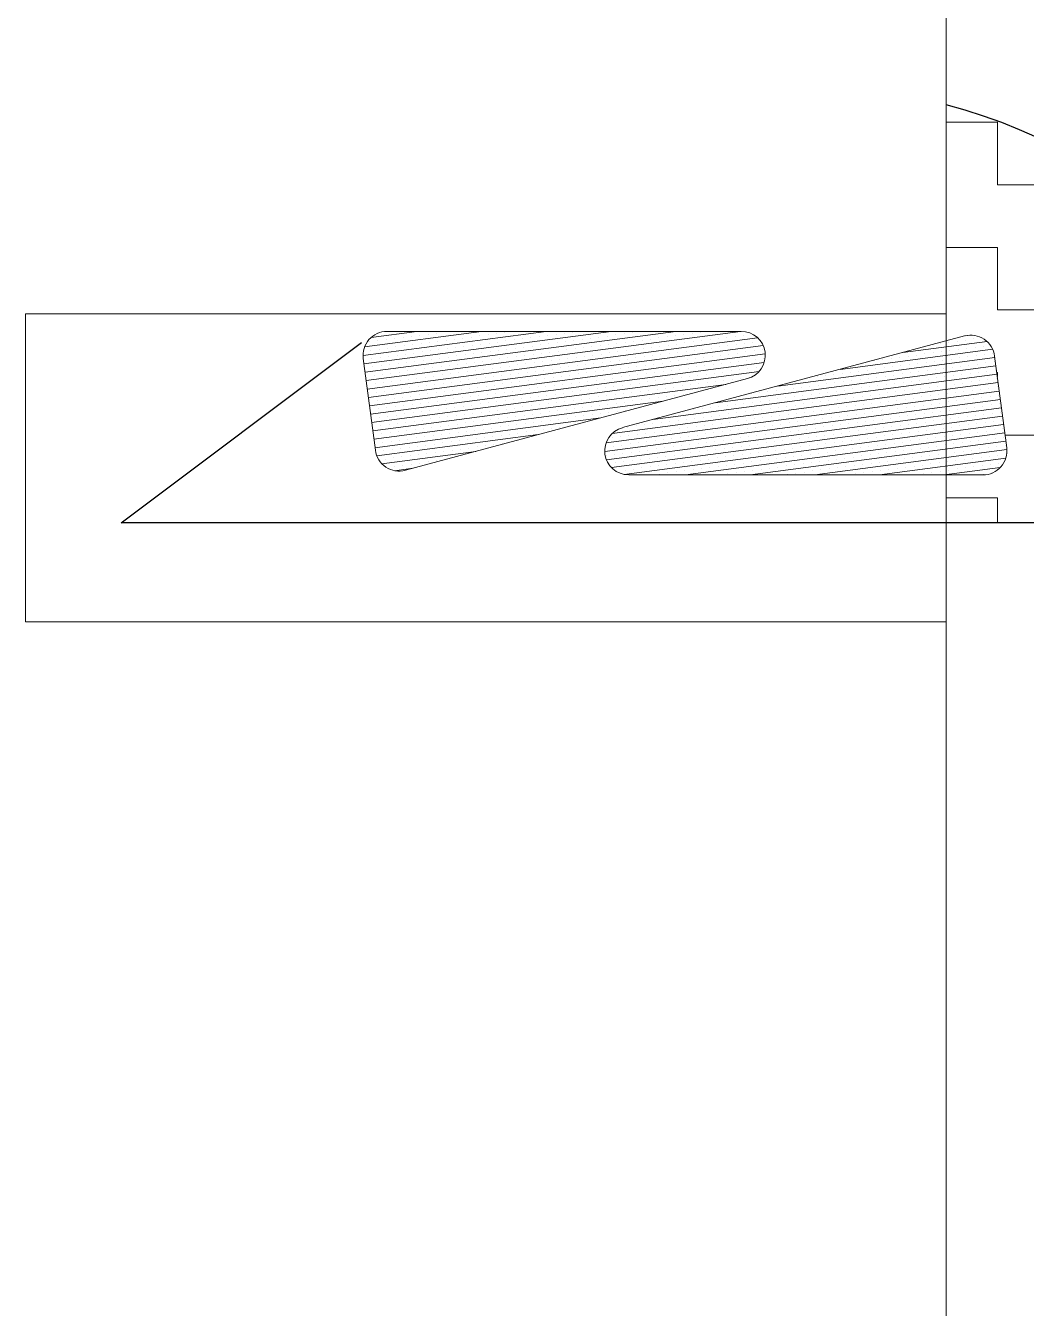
# Model space of a CAD drawing. Header units: inches. Extents: x 0 to 1042, y 0 to 126.
# Drawn here: x 685.732 to 686.732, y 95.049 to 96.33 of the extents above; entities that cross this region are included whole.
import ezdxf

# ---------------------------------------------------------------- set-up
doc = ezdxf.new("R2010")
doc.units = ezdxf.units.IN
doc.header["$MEASUREMENT"] = 0
doc.layers.get('Defpoints').update_dxf_attribs({"color": 103})
doc.layers.add('BP Mastic', color=191, linetype='Continuous', lineweight=0)
doc.layers.add('BP Others', color=190, linetype='Continuous', lineweight=0)
doc.layers.add('BP Metal', color=7, linetype='Continuous', true_color=0x803345)

# ---------------------------------------------------------------- blocks, each defined once
blk = doc.blocks.new('*X62')
at = {"color": 0}
for p, q in [((15.3031, 19.6115), (15.4939, 19.6366)), ((15.3041, 19.6028), (15.5613, 19.6366)), ((15.3048, 19.6206), (15.4266, 19.6366)), ((15.3052, 19.5941), (15.6286, 19.6366)), ((15.3064, 19.5854), (15.6959, 19.6366)), ((15.3116, 19.6304), (15.3593, 19.6366)), ((15.3797, 19.6349), (15.3797, 19.6349)), ((15.3885, 19.6361), (15.3885, 19.6361)), ((15.4419, 19.6342), (15.4419, 19.6342)), ((15.4506, 19.6354), (15.4506, 19.6354)), ((15.4593, 19.6365), (15.4593, 19.6365)), ((15.5127, 19.6347), (15.5127, 19.6347)), ((15.5215, 19.6358), (15.5215, 19.6358)), ((15.5749, 19.634), (15.5749, 19.634)), ((15.5836, 19.6352), (15.5836, 19.6352)), ((15.5923, 19.6363), (15.5923, 19.6363)), ((15.6457, 19.6345), (15.6457, 19.6345)), ((15.6545, 19.6356), (15.6545, 19.6356)), ((15.3075, 19.5766), (15.7136, 19.6301)), ((15.3087, 19.5679), (15.7195, 19.622)), ((15.31, 19.6257), (15.31, 19.6257)), ((15.3187, 19.6269), (15.3187, 19.6269)), ((15.3275, 19.628), (15.3275, 19.628)), ((15.3362, 19.6292), (15.3362, 19.6292)), ((15.3449, 19.6303), (15.3449, 19.6303)), ((15.346, 19.6216), (15.346, 19.6216)), ((15.3536, 19.6315), (15.3536, 19.6315)), ((15.3547, 19.6228), (15.3547, 19.6228)), ((15.3623, 19.6326), (15.3623, 19.6326)), ((15.3635, 19.6239), (15.3635, 19.6239)), ((15.371, 19.6338), (15.371, 19.6338)), ((15.3722, 19.625), (15.3722, 19.625)), ((15.3809, 19.6262), (15.3809, 19.6262)), ((15.3896, 19.6273), (15.3896, 19.6273)), ((15.3983, 19.6285), (15.3983, 19.6285)), ((15.407, 19.6296), (15.407, 19.6296)), ((15.4082, 19.6209), (15.4082, 19.6209)), ((15.4157, 19.6308), (15.4157, 19.6308)), ((15.4169, 19.6221), (15.4169, 19.6221)), ((15.4245, 19.6319), (15.4245, 19.6319)), ((15.4256, 19.6232), (15.4256, 19.6232)), ((15.4332, 19.6331), (15.4332, 19.6331)), ((15.4343, 19.6244), (15.4343, 19.6244)), ((15.443, 19.6255), (15.443, 19.6255)), ((15.4517, 19.6267), (15.4517, 19.6267)), ((15.4605, 19.6278), (15.4605, 19.6278)), ((15.4692, 19.629), (15.4692, 19.629)), ((15.4779, 19.6301), (15.4779, 19.6301)), ((15.479, 19.6214), (15.479, 19.6214)), ((15.4866, 19.6312), (15.4866, 19.6312)), ((15.4877, 19.6225), (15.4877, 19.6225)), ((15.4953, 19.6324), (15.4953, 19.6324)), ((15.4965, 19.6237), (15.4965, 19.6237)), ((15.504, 19.6335), (15.504, 19.6335)), ((15.5052, 19.6248), (15.5052, 19.6248)), ((15.5139, 19.626), (15.5139, 19.626)), ((15.5226, 19.6271), (15.5226, 19.6271)), ((15.5313, 19.6283), (15.5313, 19.6283)), ((15.54, 19.6294), (15.54, 19.6294)), ((15.5412, 19.6207), (15.5412, 19.6207)), ((15.5487, 19.6306), (15.5487, 19.6306)), ((15.5499, 19.6219), (15.5499, 19.6219)), ((15.5575, 19.6317), (15.5575, 19.6317)), ((15.5586, 19.623), (15.5586, 19.623)), ((15.5662, 19.6329), (15.5662, 19.6329)), ((15.5673, 19.6241), (15.5673, 19.6241)), ((15.576, 19.6253), (15.576, 19.6253)), ((15.5847, 19.6264), (15.5847, 19.6264)), ((15.5935, 19.6276), (15.5935, 19.6276)), ((15.6022, 19.6287), (15.6022, 19.6287)), ((15.6109, 19.6299), (15.6109, 19.6299)), ((15.612, 19.6212), (15.612, 19.6212)), ((15.6196, 19.631), (15.6196, 19.631)), ((15.6208, 19.6223), (15.6208, 19.6223)), ((15.6283, 19.6322), (15.6283, 19.6322)), ((15.6295, 19.6235), (15.6295, 19.6235)), ((15.637, 19.6333), (15.637, 19.6333)), ((15.6382, 19.6246), (15.6382, 19.6246)), ((15.6469, 19.6258), (15.6469, 19.6258)), ((15.6556, 19.6269), (15.6556, 19.6269)), ((15.6643, 19.6281), (15.6643, 19.6281)), ((15.673, 19.6292), (15.673, 19.6292)), ((15.6817, 19.6303), (15.6817, 19.6303)), ((15.6829, 19.6216), (15.6829, 19.6216)), ((15.6905, 19.6315), (15.6905, 19.6315)), ((15.6916, 19.6228), (15.6916, 19.6228)), ((15.6992, 19.6326), (15.6992, 19.6326)), ((15.7003, 19.6239), (15.7003, 19.6239)), ((15.7079, 19.6338), (15.7079, 19.6338)), ((15.709, 19.6251), (15.709, 19.6251)), ((15.8649, 19.6146), (15.9526, 19.6261)), ((15.9042, 19.6242), (15.9042, 19.6242)), ((15.9129, 19.6253), (15.9129, 19.6253)), ((15.9216, 19.6265), (15.9216, 19.6265)), ((15.93, 19.632), (15.935, 19.6327)), ((15.9303, 19.6276), (15.9303, 19.6276)), ((15.939, 19.6288), (15.939, 19.6288)), ((15.9489, 19.6212), (15.9489, 19.6212)), ((15.3098, 19.5592), (15.7217, 19.6134)), ((15.3112, 19.617), (15.3112, 19.617)), ((15.3123, 19.6083), (15.3123, 19.6083)), ((15.3199, 19.6182), (15.3199, 19.6182)), ((15.321, 19.6095), (15.321, 19.6095)), ((15.3286, 19.6193), (15.3286, 19.6193)), ((15.3298, 19.6106), (15.3298, 19.6106)), ((15.3373, 19.6205), (15.3373, 19.6205)), ((15.3385, 19.6117), (15.3385, 19.6117)), ((15.3472, 19.6129), (15.3472, 19.6129)), ((15.3559, 19.614), (15.3559, 19.614)), ((15.3646, 19.6152), (15.3646, 19.6152)), ((15.3733, 19.6163), (15.3733, 19.6163)), ((15.3745, 19.6076), (15.3745, 19.6076)), ((15.382, 19.6175), (15.382, 19.6175)), ((15.3832, 19.6088), (15.3832, 19.6088)), ((15.3907, 19.6186), (15.3907, 19.6186)), ((15.3919, 19.6099), (15.3919, 19.6099)), ((15.3995, 19.6198), (15.3995, 19.6198)), ((15.4006, 19.6111), (15.4006, 19.6111)), ((15.4093, 19.6122), (15.4093, 19.6122)), ((15.418, 19.6134), (15.418, 19.6134)), ((15.4268, 19.6145), (15.4268, 19.6145)), ((15.4355, 19.6157), (15.4355, 19.6157)), ((15.4442, 19.6168), (15.4442, 19.6168)), ((15.4453, 19.6081), (15.4453, 19.6081)), ((15.4529, 19.6179), (15.4529, 19.6179)), ((15.454, 19.6092), (15.454, 19.6092)), ((15.4616, 19.6191), (15.4616, 19.6191)), ((15.4628, 19.6104), (15.4628, 19.6104)), ((15.4703, 19.6202), (15.4703, 19.6202)), ((15.4715, 19.6115), (15.4715, 19.6115)), ((15.4802, 19.6127), (15.4802, 19.6127)), ((15.4889, 19.6138), (15.4889, 19.6138)), ((15.4976, 19.615), (15.4976, 19.615)), ((15.5063, 19.6161), (15.5063, 19.6161)), ((15.5075, 19.6074), (15.5075, 19.6074)), ((15.515, 19.6173), (15.515, 19.6173)), ((15.5162, 19.6085), (15.5162, 19.6085)), ((15.5238, 19.6184), (15.5238, 19.6184)), ((15.5249, 19.6097), (15.5249, 19.6097)), ((15.5325, 19.6196), (15.5325, 19.6196)), ((15.5336, 19.6108), (15.5336, 19.6108)), ((15.5423, 19.612), (15.5423, 19.612)), ((15.551, 19.6131), (15.551, 19.6131)), ((15.5598, 19.6143), (15.5598, 19.6143)), ((15.5685, 19.6154), (15.5685, 19.6154)), ((15.5772, 19.6166), (15.5772, 19.6166)), ((15.5783, 19.6079), (15.5783, 19.6079)), ((15.5859, 19.6177), (15.5859, 19.6177)), ((15.587, 19.609), (15.587, 19.609)), ((15.5946, 19.6189), (15.5946, 19.6189)), ((15.5958, 19.6102), (15.5958, 19.6102)), ((15.6033, 19.62), (15.6033, 19.62)), ((15.6045, 19.6113), (15.6045, 19.6113)), ((15.6132, 19.6125), (15.6132, 19.6125)), ((15.6219, 19.6136), (15.6219, 19.6136)), ((15.6306, 19.6147), (15.6306, 19.6147)), ((15.6393, 19.6159), (15.6393, 19.6159)), ((15.6405, 19.6072), (15.6405, 19.6072)), ((15.648, 19.617), (15.648, 19.617)), ((15.6492, 19.6083), (15.6492, 19.6083)), ((15.6568, 19.6182), (15.6568, 19.6182)), ((15.6579, 19.6095), (15.6579, 19.6095)), ((15.6655, 19.6193), (15.6655, 19.6193)), ((15.6666, 19.6106), (15.6666, 19.6106)), ((15.6742, 19.6205), (15.6742, 19.6205)), ((15.6753, 19.6118), (15.6753, 19.6118)), ((15.684, 19.6129), (15.684, 19.6129)), ((15.6928, 19.6141), (15.6928, 19.6141)), ((15.7015, 19.6152), (15.7015, 19.6152)), ((15.7102, 19.6164), (15.7102, 19.6164)), ((15.7113, 19.6076), (15.7113, 19.6076)), ((15.7189, 19.6175), (15.7189, 19.6175)), ((15.72, 19.6088), (15.72, 19.6088)), ((15.7348, 19.5797), (15.9607, 19.6095)), ((15.7998, 19.5971), (15.9585, 19.618)), ((15.8443, 19.6074), (15.8443, 19.6074)), ((15.853, 19.6086), (15.853, 19.6086)), ((15.8618, 19.6097), (15.8618, 19.6097)), ((15.8705, 19.6109), (15.8705, 19.6109)), ((15.8792, 19.612), (15.8792, 19.612)), ((15.8879, 19.6132), (15.8879, 19.6132)), ((15.8966, 19.6143), (15.8966, 19.6143)), ((15.9053, 19.6155), (15.9053, 19.6155)), ((15.914, 19.6166), (15.914, 19.6166)), ((15.9152, 19.6079), (15.9152, 19.6079)), ((15.9228, 19.6178), (15.9228, 19.6178)), ((15.9239, 19.609), (15.9239, 19.609)), ((15.9315, 19.6189), (15.9315, 19.6189)), ((15.9326, 19.6102), (15.9326, 19.6102)), ((15.9402, 19.62), (15.9402, 19.62)), ((15.9413, 19.6113), (15.9413, 19.6113)), ((15.95, 19.6125), (15.95, 19.6125)), ((15.9588, 19.6136), (15.9588, 19.6136)), ((15.3036, 19.6072), (15.3036, 19.6072)), ((15.3048, 19.5984), (15.3048, 19.5984)), ((15.311, 19.5505), (15.7207, 19.6044)), ((15.3121, 19.5418), (15.7153, 19.5949)), ((15.3135, 19.5996), (15.3135, 19.5996)), ((15.3222, 19.6007), (15.3222, 19.6007)), ((15.3309, 19.6019), (15.3309, 19.6019)), ((15.3396, 19.603), (15.3396, 19.603)), ((15.3408, 19.5943), (15.3408, 19.5943)), ((15.3483, 19.6042), (15.3483, 19.6042)), ((15.3495, 19.5955), (15.3495, 19.5955)), ((15.357, 19.6053), (15.357, 19.6053)), ((15.3582, 19.5966), (15.3582, 19.5966)), ((15.3658, 19.6065), (15.3658, 19.6065)), ((15.3669, 19.5978), (15.3669, 19.5978)), ((15.3756, 19.5989), (15.3756, 19.5989)), ((15.3843, 19.6001), (15.3843, 19.6001)), ((15.393, 19.6012), (15.393, 19.6012)), ((15.4018, 19.6023), (15.4018, 19.6023)), ((15.4105, 19.6035), (15.4105, 19.6035)), ((15.4116, 19.5948), (15.4116, 19.5948)), ((15.4192, 19.6046), (15.4192, 19.6046)), ((15.4203, 19.5959), (15.4203, 19.5959)), ((15.4279, 19.6058), (15.4279, 19.6058)), ((15.429, 19.5971), (15.429, 19.5971)), ((15.4366, 19.6069), (15.4366, 19.6069)), ((15.4378, 19.5982), (15.4378, 19.5982)), ((15.4465, 19.5994), (15.4465, 19.5994)), ((15.4552, 19.6005), (15.4552, 19.6005)), ((15.4639, 19.6017), (15.4639, 19.6017)), ((15.4726, 19.6028), (15.4726, 19.6028)), ((15.4738, 19.5941), (15.4738, 19.5941)), ((15.4813, 19.604), (15.4813, 19.604)), ((15.4825, 19.5952), (15.4825, 19.5952)), ((15.49, 19.6051), (15.49, 19.6051)), ((15.4912, 19.5964), (15.4912, 19.5964)), ((15.4988, 19.6063), (15.4988, 19.6063)), ((15.4999, 19.5975), (15.4999, 19.5975)), ((15.5086, 19.5987), (15.5086, 19.5987)), ((15.5173, 19.5998), (15.5173, 19.5998)), ((15.526, 19.601), (15.526, 19.601)), ((15.5348, 19.6021), (15.5348, 19.6021)), ((15.5435, 19.6033), (15.5435, 19.6033)), ((15.5446, 19.5946), (15.5446, 19.5946)), ((15.5522, 19.6044), (15.5522, 19.6044)), ((15.5533, 19.5957), (15.5533, 19.5957)), ((15.5609, 19.6056), (15.5609, 19.6056)), ((15.562, 19.5969), (15.562, 19.5969)), ((15.5696, 19.6067), (15.5696, 19.6067)), ((15.5708, 19.598), (15.5708, 19.598)), ((15.5795, 19.5992), (15.5795, 19.5992)), ((15.5882, 19.6003), (15.5882, 19.6003)), ((15.5969, 19.6014), (15.5969, 19.6014)), ((15.6056, 19.6026), (15.6056, 19.6026)), ((15.6068, 19.5939), (15.6068, 19.5939)), ((15.6143, 19.6037), (15.6143, 19.6037)), ((15.6155, 19.595), (15.6155, 19.595)), ((15.623, 19.6049), (15.623, 19.6049)), ((15.6242, 19.5962), (15.6242, 19.5962)), ((15.6318, 19.606), (15.6318, 19.606)), ((15.6329, 19.5973), (15.6329, 19.5973)), ((15.6416, 19.5985), (15.6416, 19.5985)), ((15.6503, 19.5996), (15.6503, 19.5996)), ((15.659, 19.6008), (15.659, 19.6008)), ((15.6678, 19.6019), (15.6678, 19.6019)), ((15.6698, 19.5623), (15.9619, 19.6007)), ((15.6765, 19.6031), (15.6765, 19.6031)), ((15.6776, 19.5943), (15.6776, 19.5943)), ((15.6852, 19.6042), (15.6852, 19.6042)), ((15.6863, 19.5955), (15.6863, 19.5955)), ((15.6939, 19.6054), (15.6939, 19.6054)), ((15.6951, 19.5966), (15.6951, 19.5966)), ((15.7026, 19.6065), (15.7026, 19.6065)), ((15.7038, 19.5978), (15.7038, 19.5978)), ((15.7125, 19.5989), (15.7125, 19.5989)), ((15.8106, 19.5941), (15.8106, 19.5941)), ((15.8193, 19.5953), (15.8193, 19.5953)), ((15.8281, 19.5964), (15.8281, 19.5964)), ((15.8356, 19.6063), (15.8356, 19.6063)), ((15.8368, 19.5976), (15.8368, 19.5976)), ((15.8455, 19.5987), (15.8455, 19.5987)), ((15.8542, 19.5999), (15.8542, 19.5999)), ((15.8629, 19.601), (15.8629, 19.601)), ((15.8716, 19.6022), (15.8716, 19.6022)), ((15.8803, 19.6033), (15.8803, 19.6033)), ((15.8815, 19.5946), (15.8815, 19.5946)), ((15.8891, 19.6044), (15.8891, 19.6044)), ((15.8902, 19.5957), (15.8902, 19.5957)), ((15.8978, 19.6056), (15.8978, 19.6056)), ((15.8989, 19.5969), (15.8989, 19.5969)), ((15.9065, 19.6067), (15.9065, 19.6067)), ((15.9076, 19.598), (15.9076, 19.598)), ((15.9163, 19.5992), (15.9163, 19.5992)), ((15.9251, 19.6003), (15.9251, 19.6003)), ((15.9338, 19.6015), (15.9338, 19.6015)), ((15.9425, 19.6026), (15.9425, 19.6026)), ((15.9436, 19.5939), (15.9436, 19.5939)), ((15.9512, 19.6038), (15.9512, 19.6038)), ((15.9523, 19.5951), (15.9523, 19.5951)), ((15.9599, 19.6049), (15.9599, 19.6049)), ((15.9611, 19.5962), (15.9611, 19.5962)), ((15.3059, 19.5897), (15.3059, 19.5897)), ((15.3071, 19.581), (15.3071, 19.581)), ((15.3133, 19.5331), (15.6806, 19.5814)), ((15.3146, 19.5909), (15.3146, 19.5909)), ((15.3158, 19.5822), (15.3158, 19.5822)), ((15.3233, 19.592), (15.3233, 19.592)), ((15.3245, 19.5833), (15.3245, 19.5833)), ((15.332, 19.5932), (15.332, 19.5932)), ((15.3332, 19.5845), (15.3332, 19.5845)), ((15.3419, 19.5856), (15.3419, 19.5856)), ((15.3506, 19.5868), (15.3506, 19.5868)), ((15.3593, 19.5879), (15.3593, 19.5879)), ((15.368, 19.589), (15.368, 19.589)), ((15.3768, 19.5902), (15.3768, 19.5902)), ((15.3779, 19.5815), (15.3779, 19.5815)), ((15.3855, 19.5913), (15.3855, 19.5913)), ((15.3866, 19.5826), (15.3866, 19.5826)), ((15.3942, 19.5925), (15.3942, 19.5925)), ((15.3953, 19.5838), (15.3953, 19.5838)), ((15.4029, 19.5936), (15.4029, 19.5936)), ((15.4041, 19.5849), (15.4041, 19.5849)), ((15.4128, 19.5861), (15.4128, 19.5861)), ((15.4215, 19.5872), (15.4215, 19.5872)), ((15.4302, 19.5884), (15.4302, 19.5884)), ((15.4389, 19.5895), (15.4389, 19.5895)), ((15.4401, 19.5808), (15.4401, 19.5808)), ((15.4476, 19.5907), (15.4476, 19.5907)), ((15.4488, 19.5819), (15.4488, 19.5819)), ((15.4563, 19.5918), (15.4563, 19.5918)), ((15.4575, 19.5831), (15.4575, 19.5831)), ((15.465, 19.593), (15.465, 19.593)), ((15.4662, 19.5842), (15.4662, 19.5842)), ((15.4749, 19.5854), (15.4749, 19.5854)), ((15.4836, 19.5865), (15.4836, 19.5865)), ((15.4923, 19.5877), (15.4923, 19.5877)), ((15.5011, 19.5888), (15.5011, 19.5888)), ((15.5098, 19.59), (15.5098, 19.59)), ((15.5109, 19.5813), (15.5109, 19.5813)), ((15.5185, 19.5911), (15.5185, 19.5911)), ((15.5196, 19.5824), (15.5196, 19.5824)), ((15.5272, 19.5923), (15.5272, 19.5923)), ((15.5283, 19.5836), (15.5283, 19.5836)), ((15.5359, 19.5934), (15.5359, 19.5934)), ((15.5371, 19.5847), (15.5371, 19.5847)), ((15.5458, 19.5858), (15.5458, 19.5858)), ((15.5545, 19.587), (15.5545, 19.587)), ((15.5625, 19.5304), (15.9642, 19.5833)), ((15.5632, 19.5881), (15.5632, 19.5881)), ((15.5719, 19.5893), (15.5719, 19.5893)), ((15.5731, 19.5806), (15.5731, 19.5806)), ((15.5806, 19.5904), (15.5806, 19.5904)), ((15.5818, 19.5817), (15.5818, 19.5817)), ((15.5893, 19.5916), (15.5893, 19.5916)), ((15.5905, 19.5829), (15.5905, 19.5829)), ((15.5981, 19.5927), (15.5981, 19.5927)), ((15.5992, 19.584), (15.5992, 19.584)), ((15.6047, 19.5449), (15.963, 19.592)), ((15.6079, 19.5852), (15.6079, 19.5852)), ((15.6166, 19.5863), (15.6166, 19.5863)), ((15.6253, 19.5875), (15.6253, 19.5875)), ((15.6341, 19.5886), (15.6341, 19.5886)), ((15.6428, 19.5898), (15.6428, 19.5898)), ((15.6439, 19.581), (15.6439, 19.581)), ((15.6515, 19.5909), (15.6515, 19.5909)), ((15.6526, 19.5822), (15.6526, 19.5822)), ((15.6602, 19.592), (15.6602, 19.592)), ((15.6613, 19.5833), (15.6613, 19.5833)), ((15.6689, 19.5932), (15.6689, 19.5932)), ((15.6701, 19.5845), (15.6701, 19.5845)), ((15.6788, 19.5856), (15.6788, 19.5856)), ((15.6875, 19.5868), (15.6875, 19.5868)), ((15.6962, 19.5879), (15.6962, 19.5879)), ((15.7049, 19.5891), (15.7049, 19.5891)), ((15.7758, 19.5895), (15.7758, 19.5895)), ((15.7769, 19.5808), (15.7769, 19.5808)), ((15.7845, 19.5907), (15.7845, 19.5907)), ((15.7856, 19.582), (15.7856, 19.582)), ((15.7932, 19.5918), (15.7932, 19.5918)), ((15.7943, 19.5831), (15.7943, 19.5831)), ((15.8019, 19.593), (15.8019, 19.593)), ((15.8031, 19.5843), (15.8031, 19.5843)), ((15.8118, 19.5854), (15.8118, 19.5854)), ((15.8205, 19.5866), (15.8205, 19.5866)), ((15.8292, 19.5877), (15.8292, 19.5877)), ((15.8379, 19.5889), (15.8379, 19.5889)), ((15.8466, 19.59), (15.8466, 19.59)), ((15.8478, 19.5813), (15.8478, 19.5813)), ((15.8553, 19.5911), (15.8553, 19.5911)), ((15.8565, 19.5824), (15.8565, 19.5824)), ((15.8641, 19.5923), (15.8641, 19.5923)), ((15.8652, 19.5836), (15.8652, 19.5836)), ((15.8728, 19.5934), (15.8728, 19.5934)), ((15.8739, 19.5847), (15.8739, 19.5847)), ((15.8826, 19.5859), (15.8826, 19.5859)), ((15.8913, 19.587), (15.8913, 19.587)), ((15.9001, 19.5882), (15.9001, 19.5882)), ((15.9088, 19.5893), (15.9088, 19.5893)), ((15.9099, 19.5806), (15.9099, 19.5806)), ((15.9175, 19.5905), (15.9175, 19.5905)), ((15.9186, 19.5817), (15.9186, 19.5817)), ((15.9262, 19.5916), (15.9262, 19.5916)), ((15.9273, 19.5829), (15.9273, 19.5829)), ((15.9349, 19.5928), (15.9349, 19.5928)), ((15.9361, 19.584), (15.9361, 19.584)), ((15.9448, 19.5852), (15.9448, 19.5852)), ((15.9535, 19.5863), (15.9535, 19.5863)), ((15.9622, 19.5875), (15.9622, 19.5875)), ((15.3082, 19.5723), (15.3082, 19.5723)), ((15.3169, 19.5735), (15.3169, 19.5735)), ((15.3256, 19.5746), (15.3256, 19.5746)), ((15.3343, 19.5757), (15.3343, 19.5757)), ((15.3431, 19.5769), (15.3431, 19.5769)), ((15.3442, 19.5682), (15.3442, 19.5682)), ((15.3518, 19.578), (15.3518, 19.578)), ((15.3529, 19.5693), (15.3529, 19.5693)), ((15.3605, 19.5792), (15.3605, 19.5792)), ((15.3616, 19.5705), (15.3616, 19.5705)), ((15.3692, 19.5803), (15.3692, 19.5803)), ((15.3703, 19.5716), (15.3703, 19.5716)), ((15.3791, 19.5728), (15.3791, 19.5728)), ((15.3878, 19.5739), (15.3878, 19.5739)), ((15.3965, 19.5751), (15.3965, 19.5751)), ((15.4052, 19.5762), (15.4052, 19.5762)), ((15.4063, 19.5675), (15.4063, 19.5675)), ((15.4139, 19.5774), (15.4139, 19.5774)), ((15.4151, 19.5686), (15.4151, 19.5686)), ((15.4226, 19.5785), (15.4226, 19.5785)), ((15.4238, 19.5698), (15.4238, 19.5698)), ((15.4313, 19.5796), (15.4313, 19.5796)), ((15.4325, 19.5709), (15.4325, 19.5709)), ((15.4412, 19.5721), (15.4412, 19.5721)), ((15.4499, 19.5732), (15.4499, 19.5732)), ((15.4586, 19.5744), (15.4586, 19.5744)), ((15.4673, 19.5755), (15.4673, 19.5755)), ((15.4761, 19.5767), (15.4761, 19.5767)), ((15.4772, 19.568), (15.4772, 19.568)), ((15.4848, 19.5778), (15.4848, 19.5778)), ((15.4859, 19.5691), (15.4859, 19.5691)), ((15.4935, 19.579), (15.4935, 19.579)), ((15.4946, 19.5703), (15.4946, 19.5703)), ((15.5022, 19.5801), (15.5022, 19.5801)), ((15.5033, 19.5714), (15.5033, 19.5714)), ((15.5121, 19.5725), (15.5121, 19.5725)), ((15.5208, 19.5737), (15.5208, 19.5737)), ((15.5295, 19.5748), (15.5295, 19.5748)), ((15.5382, 19.576), (15.5382, 19.576)), ((15.5393, 19.5673), (15.5393, 19.5673)), ((15.5469, 19.5771), (15.5469, 19.5771)), ((15.5481, 19.5684), (15.5481, 19.5684)), ((15.5556, 19.5783), (15.5556, 19.5783)), ((15.5562, 19.5207), (15.9653, 19.5746)), ((15.5568, 19.5696), (15.5568, 19.5696)), ((15.5643, 19.5794), (15.5643, 19.5794)), ((15.5655, 19.5707), (15.5655, 19.5707)), ((15.5742, 19.5719), (15.5742, 19.5719)), ((15.5829, 19.573), (15.5829, 19.573)), ((15.5916, 19.5742), (15.5916, 19.5742)), ((15.6003, 19.5753), (15.6003, 19.5753)), ((15.6091, 19.5765), (15.6091, 19.5765)), ((15.6102, 19.5677), (15.6102, 19.5677)), ((15.6178, 19.5776), (15.6178, 19.5776)), ((15.6189, 19.5689), (15.6189, 19.5689)), ((15.6265, 19.5787), (15.6265, 19.5787)), ((15.6276, 19.57), (15.6276, 19.57)), ((15.6352, 19.5799), (15.6352, 19.5799)), ((15.6363, 19.5712), (15.6363, 19.5712)), ((15.6451, 19.5723), (15.6451, 19.5723)), ((15.7072, 19.5716), (15.7072, 19.5716)), ((15.7159, 19.5728), (15.7159, 19.5728)), ((15.7246, 19.5739), (15.7246, 19.5739)), ((15.7333, 19.5751), (15.7333, 19.5751)), ((15.7421, 19.5762), (15.7421, 19.5762)), ((15.7432, 19.5675), (15.7432, 19.5675)), ((15.7508, 19.5774), (15.7508, 19.5774)), ((15.7519, 19.5687), (15.7519, 19.5687)), ((15.7595, 19.5785), (15.7595, 19.5785)), ((15.7606, 19.5698), (15.7606, 19.5698)), ((15.7682, 19.5797), (15.7682, 19.5797)), ((15.7694, 19.571), (15.7694, 19.571)), ((15.7781, 19.5721), (15.7781, 19.5721)), ((15.7868, 19.5733), (15.7868, 19.5733)), ((15.7955, 19.5744), (15.7955, 19.5744)), ((15.8042, 19.5755), (15.8042, 19.5755)), ((15.8129, 19.5767), (15.8129, 19.5767)), ((15.8141, 19.568), (15.8141, 19.568)), ((15.8216, 19.5778), (15.8216, 19.5778)), ((15.8228, 19.5691), (15.8228, 19.5691)), ((15.8303, 19.579), (15.8303, 19.579)), ((15.8315, 19.5703), (15.8315, 19.5703)), ((15.8391, 19.5801), (15.8391, 19.5801)), ((15.8402, 19.5714), (15.8402, 19.5714)), ((15.8489, 19.5726), (15.8489, 19.5726)), ((15.8576, 19.5737), (15.8576, 19.5737)), ((15.8664, 19.5749), (15.8664, 19.5749)), ((15.8751, 19.576), (15.8751, 19.576)), ((15.8762, 19.5673), (15.8762, 19.5673)), ((15.8838, 19.5772), (15.8838, 19.5772)), ((15.8849, 19.5684), (15.8849, 19.5684)), ((15.8925, 19.5783), (15.8925, 19.5783)), ((15.8936, 19.5696), (15.8936, 19.5696)), ((15.9012, 19.5795), (15.9012, 19.5795)), ((15.9024, 19.5707), (15.9024, 19.5707)), ((15.9111, 19.5719), (15.9111, 19.5719)), ((15.9198, 19.573), (15.9198, 19.573)), ((15.9285, 19.5742), (15.9285, 19.5742)), ((15.9372, 19.5753), (15.9372, 19.5753)), ((15.9459, 19.5765), (15.9459, 19.5765)), ((15.9471, 19.5678), (15.9471, 19.5678)), ((15.9546, 19.5776), (15.9546, 19.5776)), ((15.9558, 19.5689), (15.9558, 19.5689)), ((15.9634, 19.5788), (15.9634, 19.5788)), ((15.9645, 19.5701), (15.9645, 19.5701)), ((15.3093, 19.5636), (15.3093, 19.5636)), ((15.3105, 19.5549), (15.3105, 19.5549)), ((15.3144, 19.5244), (15.6155, 19.564)), ((15.3181, 19.5647), (15.3181, 19.5647)), ((15.3192, 19.556), (15.3192, 19.556)), ((15.3268, 19.5659), (15.3268, 19.5659)), ((15.3279, 19.5572), (15.3279, 19.5572)), ((15.3355, 19.567), (15.3355, 19.567)), ((15.3366, 19.5583), (15.3366, 19.5583)), ((15.3453, 19.5595), (15.3453, 19.5595)), ((15.3541, 19.5606), (15.3541, 19.5606)), ((15.3628, 19.5618), (15.3628, 19.5618)), ((15.3715, 19.5629), (15.3715, 19.5629)), ((15.3726, 19.5542), (15.3726, 19.5542)), ((15.3802, 19.5641), (15.3802, 19.5641)), ((15.3814, 19.5553), (15.3814, 19.5553)), ((15.3889, 19.5652), (15.3889, 19.5652)), ((15.3901, 19.5565), (15.3901, 19.5565)), ((15.3976, 19.5663), (15.3976, 19.5663)), ((15.3988, 19.5576), (15.3988, 19.5576)), ((15.4075, 19.5588), (15.4075, 19.5588)), ((15.4162, 19.5599), (15.4162, 19.5599)), ((15.4249, 19.5611), (15.4249, 19.5611)), ((15.4336, 19.5622), (15.4336, 19.5622)), ((15.4423, 19.5634), (15.4423, 19.5634)), ((15.4435, 19.5547), (15.4435, 19.5547)), ((15.4511, 19.5645), (15.4511, 19.5645)), ((15.4522, 19.5558), (15.4522, 19.5558)), ((15.4598, 19.5657), (15.4598, 19.5657)), ((15.4609, 19.5569), (15.4609, 19.5569)), ((15.4685, 19.5668), (15.4685, 19.5668)), ((15.4696, 19.5581), (15.4696, 19.5581)), ((15.4784, 19.5592), (15.4784, 19.5592)), ((15.4871, 19.5604), (15.4871, 19.5604)), ((15.4958, 19.5615), (15.4958, 19.5615)), ((15.5045, 19.5627), (15.5045, 19.5627)), ((15.5056, 19.554), (15.5056, 19.554)), ((15.5132, 19.5638), (15.5132, 19.5638)), ((15.5144, 19.5551), (15.5144, 19.5551)), ((15.5219, 19.565), (15.5219, 19.565)), ((15.5231, 19.5563), (15.5231, 19.5563)), ((15.5306, 19.5661), (15.5306, 19.5661)), ((15.5318, 19.5574), (15.5318, 19.5574)), ((15.5405, 19.5586), (15.5405, 19.5586)), ((15.5492, 19.5597), (15.5492, 19.5597)), ((15.5547, 19.5117), (15.9665, 19.5659)), ((15.5565, 19.503), (15.9676, 19.5572)), ((15.5579, 19.5609), (15.5579, 19.5609)), ((15.5666, 19.562), (15.5666, 19.562)), ((15.5754, 19.5631), (15.5754, 19.5631)), ((15.5765, 19.5544), (15.5765, 19.5544)), ((15.5841, 19.5643), (15.5841, 19.5643)), ((15.5928, 19.5654), (15.5928, 19.5654)), ((15.6015, 19.5666), (15.6015, 19.5666)), ((15.6474, 19.5549), (15.6474, 19.5549)), ((15.6561, 19.556), (15.6561, 19.556)), ((15.6648, 19.5572), (15.6648, 19.5572)), ((15.6735, 19.5583), (15.6735, 19.5583)), ((15.6822, 19.5595), (15.6822, 19.5595)), ((15.6909, 19.5606), (15.6909, 19.5606)), ((15.6996, 19.5618), (15.6996, 19.5618)), ((15.7084, 19.5629), (15.7084, 19.5629)), ((15.7095, 19.5542), (15.7095, 19.5542)), ((15.7171, 19.5641), (15.7171, 19.5641)), ((15.7182, 19.5554), (15.7182, 19.5554)), ((15.7258, 19.5652), (15.7258, 19.5652)), ((15.7269, 19.5565), (15.7269, 19.5565)), ((15.7345, 19.5664), (15.7345, 19.5664)), ((15.7356, 19.5577), (15.7356, 19.5577)), ((15.7444, 19.5588), (15.7444, 19.5588)), ((15.7531, 19.56), (15.7531, 19.56)), ((15.7618, 19.5611), (15.7618, 19.5611)), ((15.7705, 19.5622), (15.7705, 19.5622)), ((15.7792, 19.5634), (15.7792, 19.5634)), ((15.7804, 19.5547), (15.7804, 19.5547)), ((15.7879, 19.5645), (15.7879, 19.5645)), ((15.7891, 19.5558), (15.7891, 19.5558)), ((15.7966, 19.5657), (15.7966, 19.5657)), ((15.7978, 19.557), (15.7978, 19.557)), ((15.8054, 19.5668), (15.8054, 19.5668)), ((15.8065, 19.5581), (15.8065, 19.5581)), ((15.8152, 19.5593), (15.8152, 19.5593)), ((15.8239, 19.5604), (15.8239, 19.5604)), ((15.8326, 19.5616), (15.8326, 19.5616)), ((15.8414, 19.5627), (15.8414, 19.5627)), ((15.8425, 19.554), (15.8425, 19.554)), ((15.8501, 19.5639), (15.8501, 19.5639)), ((15.8512, 19.5551), (15.8512, 19.5551)), ((15.8588, 19.565), (15.8588, 19.565)), ((15.8599, 19.5563), (15.8599, 19.5563)), ((15.8675, 19.5662), (15.8675, 19.5662)), ((15.8686, 19.5574), (15.8686, 19.5574)), ((15.8774, 19.5586), (15.8774, 19.5586)), ((15.8861, 19.5597), (15.8861, 19.5597)), ((15.8948, 19.5609), (15.8948, 19.5609)), ((15.9035, 19.562), (15.9035, 19.562)), ((15.9122, 19.5632), (15.9122, 19.5632)), ((15.9134, 19.5545), (15.9134, 19.5545)), ((15.9209, 19.5643), (15.9209, 19.5643)), ((15.9221, 19.5556), (15.9221, 19.5556)), ((15.9296, 19.5655), (15.9296, 19.5655)), ((15.9308, 19.5568), (15.9308, 19.5568)), ((15.9384, 19.5666), (15.9384, 19.5666)), ((15.9395, 19.5579), (15.9395, 19.5579)), ((15.9482, 19.559), (15.9482, 19.559)), ((15.9569, 19.5602), (15.9569, 19.5602)), ((15.9656, 19.5613), (15.9656, 19.5613)), ((15.3116, 19.5462), (15.3116, 19.5462)), ((15.3155, 19.5156), (15.5505, 19.5466)), ((15.3204, 19.5473), (15.3204, 19.5473)), ((15.3291, 19.5485), (15.3291, 19.5485)), ((15.3378, 19.5496), (15.3378, 19.5496)), ((15.3389, 19.5409), (15.3389, 19.5409)), ((15.3465, 19.5508), (15.3465, 19.5508)), ((15.3476, 19.542), (15.3476, 19.542)), ((15.3552, 19.5519), (15.3552, 19.5519)), ((15.3564, 19.5432), (15.3564, 19.5432)), ((15.3639, 19.553), (15.3639, 19.553)), ((15.3651, 19.5443), (15.3651, 19.5443)), ((15.3738, 19.5455), (15.3738, 19.5455)), ((15.3825, 19.5466), (15.3825, 19.5466)), ((15.3912, 19.5478), (15.3912, 19.5478)), ((15.3999, 19.5489), (15.3999, 19.5489)), ((15.4086, 19.5501), (15.4086, 19.5501)), ((15.4098, 19.5414), (15.4098, 19.5414)), ((15.4174, 19.5512), (15.4174, 19.5512)), ((15.4185, 19.5425), (15.4185, 19.5425)), ((15.4261, 19.5524), (15.4261, 19.5524)), ((15.4272, 19.5436), (15.4272, 19.5436)), ((15.4348, 19.5535), (15.4348, 19.5535)), ((15.4359, 19.5448), (15.4359, 19.5448)), ((15.4446, 19.5459), (15.4446, 19.5459)), ((15.4534, 19.5471), (15.4534, 19.5471)), ((15.4621, 19.5482), (15.4621, 19.5482)), ((15.4708, 19.5494), (15.4708, 19.5494)), ((15.4719, 19.5407), (15.4719, 19.5407)), ((15.4795, 19.5505), (15.4795, 19.5505)), ((15.4806, 19.5418), (15.4806, 19.5418)), ((15.4882, 19.5517), (15.4882, 19.5517)), ((15.4894, 19.543), (15.4894, 19.543)), ((15.4969, 19.5528), (15.4969, 19.5528)), ((15.4981, 19.5441), (15.4981, 19.5441)), ((15.5068, 19.5453), (15.5068, 19.5453)), ((15.5155, 19.5464), (15.5155, 19.5464)), ((15.5242, 19.5476), (15.5242, 19.5476)), ((15.5329, 19.5487), (15.5329, 19.5487)), ((15.5416, 19.5498), (15.5416, 19.5498)), ((15.5504, 19.551), (15.5504, 19.551)), ((15.5591, 19.5521), (15.5591, 19.5521)), ((15.5617, 19.4949), (15.9688, 19.5485)), ((15.5678, 19.5533), (15.5678, 19.5533)), ((15.6049, 19.5404), (15.6049, 19.5404)), ((15.6136, 19.5416), (15.6136, 19.5416)), ((15.6224, 19.5427), (15.6224, 19.5427)), ((15.6311, 19.5439), (15.6311, 19.5439)), ((15.6386, 19.5538), (15.6386, 19.5538)), ((15.6398, 19.545), (15.6398, 19.545)), ((15.6485, 19.5462), (15.6485, 19.5462)), ((15.6572, 19.5473), (15.6572, 19.5473)), ((15.6659, 19.5485), (15.6659, 19.5485)), ((15.6746, 19.5496), (15.6746, 19.5496)), ((15.6758, 19.5409), (15.6758, 19.5409)), ((15.6834, 19.5508), (15.6834, 19.5508)), ((15.6845, 19.5421), (15.6845, 19.5421)), ((15.6921, 19.5519), (15.6921, 19.5519)), ((15.6932, 19.5432), (15.6932, 19.5432)), ((15.7008, 19.5531), (15.7008, 19.5531)), ((15.7019, 19.5444), (15.7019, 19.5444)), ((15.7106, 19.5455), (15.7106, 19.5455)), ((15.7194, 19.5466), (15.7194, 19.5466)), ((15.7281, 19.5478), (15.7281, 19.5478)), ((15.7368, 19.5489), (15.7368, 19.5489)), ((15.7455, 19.5501), (15.7455, 19.5501)), ((15.7467, 19.5414), (15.7467, 19.5414)), ((15.7542, 19.5512), (15.7542, 19.5512)), ((15.7554, 19.5425), (15.7554, 19.5425)), ((15.7629, 19.5524), (15.7629, 19.5524)), ((15.7641, 19.5437), (15.7641, 19.5437)), ((15.7716, 19.5535), (15.7716, 19.5535)), ((15.7728, 19.5448), (15.7728, 19.5448)), ((15.7815, 19.546), (15.7815, 19.546)), ((15.7902, 19.5471), (15.7902, 19.5471)), ((15.7989, 19.5483), (15.7989, 19.5483)), ((15.8076, 19.5494), (15.8076, 19.5494)), ((15.8088, 19.5407), (15.8088, 19.5407)), ((15.8164, 19.5506), (15.8164, 19.5506)), ((15.8175, 19.5418), (15.8175, 19.5418)), ((15.8251, 19.5517), (15.8251, 19.5517)), ((15.8262, 19.543), (15.8262, 19.543)), ((15.8338, 19.5528), (15.8338, 19.5528)), ((15.8349, 19.5441), (15.8349, 19.5441)), ((15.8437, 19.5453), (15.8437, 19.5453)), ((15.8524, 19.5464), (15.8524, 19.5464)), ((15.8611, 19.5476), (15.8611, 19.5476)), ((15.8698, 19.5487), (15.8698, 19.5487)), ((15.8785, 19.5499), (15.8785, 19.5499)), ((15.8797, 19.5412), (15.8797, 19.5412)), ((15.8872, 19.551), (15.8872, 19.551)), ((15.8884, 19.5423), (15.8884, 19.5423)), ((15.8959, 19.5522), (15.8959, 19.5522)), ((15.8971, 19.5435), (15.8971, 19.5435)), ((15.9046, 19.5533), (15.9046, 19.5533)), ((15.9058, 19.5446), (15.9058, 19.5446)), ((15.9145, 19.5457), (15.9145, 19.5457)), ((15.9232, 19.5469), (15.9232, 19.5469)), ((15.9319, 19.548), (15.9319, 19.548)), ((15.9407, 19.5492), (15.9407, 19.5492)), ((15.9418, 19.5405), (15.9418, 19.5405)), ((15.9494, 19.5503), (15.9494, 19.5503)), ((15.9505, 19.5416), (15.9505, 19.5416)), ((15.9581, 19.5515), (15.9581, 19.5515)), ((15.9592, 19.5428), (15.9592, 19.5428)), ((15.9668, 19.5526), (15.9668, 19.5526)), ((15.9679, 19.5439), (15.9679, 19.5439)), ((15.3128, 19.5374), (15.3128, 19.5374)), ((15.3139, 19.5287), (15.3139, 19.5287)), ((15.3174, 19.507), (15.4855, 19.5292)), ((15.3215, 19.5386), (15.3215, 19.5386)), ((15.3226, 19.5299), (15.3226, 19.5299)), ((15.3302, 19.5397), (15.3302, 19.5397)), ((15.3314, 19.531), (15.3314, 19.531)), ((15.3401, 19.5322), (15.3401, 19.5322)), ((15.3488, 19.5333), (15.3488, 19.5333)), ((15.3575, 19.5345), (15.3575, 19.5345)), ((15.3662, 19.5356), (15.3662, 19.5356)), ((15.3749, 19.5368), (15.3749, 19.5368)), ((15.3761, 19.5281), (15.3761, 19.5281)), ((15.3836, 19.5379), (15.3836, 19.5379)), ((15.3848, 19.5292), (15.3848, 19.5292)), ((15.3924, 19.5391), (15.3924, 19.5391)), ((15.3935, 19.5303), (15.3935, 19.5303)), ((15.4011, 19.5402), (15.4011, 19.5402)), ((15.4022, 19.5315), (15.4022, 19.5315)), ((15.4109, 19.5326), (15.4109, 19.5326)), ((15.4196, 19.5338), (15.4196, 19.5338)), ((15.4284, 19.5349), (15.4284, 19.5349)), ((15.4371, 19.5361), (15.4371, 19.5361)), ((15.4382, 19.5274), (15.4382, 19.5274)), ((15.4458, 19.5372), (15.4458, 19.5372)), ((15.4469, 19.5285), (15.4469, 19.5285)), ((15.4545, 19.5384), (15.4545, 19.5384)), ((15.4557, 19.5297), (15.4557, 19.5297)), ((15.4632, 19.5395), (15.4632, 19.5395)), ((15.4644, 19.5308), (15.4644, 19.5308)), ((15.4731, 19.532), (15.4731, 19.532)), ((15.4818, 19.5331), (15.4818, 19.5331)), ((15.4905, 19.5342), (15.4905, 19.5342)), ((15.4992, 19.5354), (15.4992, 19.5354)), ((15.5079, 19.5365), (15.5079, 19.5365)), ((15.5166, 19.5377), (15.5166, 19.5377)), ((15.5712, 19.5271), (15.5712, 19.5271)), ((15.5749, 19.4877), (15.9699, 19.5397)), ((15.5788, 19.537), (15.5788, 19.537)), ((15.5799, 19.5283), (15.5799, 19.5283)), ((15.5875, 19.5382), (15.5875, 19.5382)), ((15.5887, 19.5294), (15.5887, 19.5294)), ((15.5962, 19.5393), (15.5962, 19.5393)), ((15.5974, 19.5306), (15.5974, 19.5306)), ((15.6061, 19.5317), (15.6061, 19.5317)), ((15.6148, 19.5329), (15.6148, 19.5329)), ((15.6235, 19.534), (15.6235, 19.534)), ((15.6322, 19.5352), (15.6322, 19.5352)), ((15.6386, 19.4873), (15.971, 19.531)), ((15.6409, 19.5363), (15.6409, 19.5363)), ((15.6421, 19.5276), (15.6421, 19.5276)), ((15.6497, 19.5375), (15.6497, 19.5375)), ((15.6508, 19.5288), (15.6508, 19.5288)), ((15.6584, 19.5386), (15.6584, 19.5386)), ((15.6595, 19.5299), (15.6595, 19.5299)), ((15.6671, 19.5398), (15.6671, 19.5398)), ((15.6682, 19.5311), (15.6682, 19.5311)), ((15.6769, 19.5322), (15.6769, 19.5322)), ((15.6857, 19.5333), (15.6857, 19.5333)), ((15.6944, 19.5345), (15.6944, 19.5345)), ((15.7031, 19.5356), (15.7031, 19.5356)), ((15.7118, 19.5368), (15.7118, 19.5368)), ((15.7129, 19.5281), (15.7129, 19.5281)), ((15.7205, 19.5379), (15.7205, 19.5379)), ((15.7217, 19.5292), (15.7217, 19.5292)), ((15.7292, 19.5391), (15.7292, 19.5391)), ((15.7304, 19.5304), (15.7304, 19.5304)), ((15.7379, 19.5402), (15.7379, 19.5402)), ((15.7391, 19.5315), (15.7391, 19.5315)), ((15.7478, 19.5327), (15.7478, 19.5327)), ((15.7565, 19.5338), (15.7565, 19.5338)), ((15.7652, 19.535), (15.7652, 19.535)), ((15.7739, 19.5361), (15.7739, 19.5361)), ((15.7751, 19.5274), (15.7751, 19.5274)), ((15.7827, 19.5373), (15.7827, 19.5373)), ((15.7838, 19.5285), (15.7838, 19.5285)), ((15.7914, 19.5384), (15.7914, 19.5384)), ((15.7925, 19.5297), (15.7925, 19.5297)), ((15.8001, 19.5395), (15.8001, 19.5395)), ((15.8012, 19.5308), (15.8012, 19.5308)), ((15.8099, 19.532), (15.8099, 19.532)), ((15.8187, 19.5331), (15.8187, 19.5331)), ((15.8274, 19.5343), (15.8274, 19.5343)), ((15.8361, 19.5354), (15.8361, 19.5354)), ((15.8448, 19.5366), (15.8448, 19.5366)), ((15.8459, 19.5279), (15.8459, 19.5279)), ((15.8535, 19.5377), (15.8535, 19.5377)), ((15.8547, 19.529), (15.8547, 19.529)), ((15.8622, 19.5389), (15.8622, 19.5389)), ((15.8634, 19.5301), (15.8634, 19.5301)), ((15.8709, 19.54), (15.8709, 19.54)), ((15.8721, 19.5313), (15.8721, 19.5313)), ((15.8808, 19.5324), (15.8808, 19.5324)), ((15.8895, 19.5336), (15.8895, 19.5336)), ((15.8982, 19.5347), (15.8982, 19.5347)), ((15.9069, 19.5359), (15.9069, 19.5359)), ((15.9081, 19.5272), (15.9081, 19.5272)), ((15.9157, 19.537), (15.9157, 19.537)), ((15.9168, 19.5283), (15.9168, 19.5283)), ((15.9244, 19.5382), (15.9244, 19.5382)), ((15.9255, 19.5295), (15.9255, 19.5295)), ((15.9331, 19.5393), (15.9331, 19.5393)), ((15.9342, 19.5306), (15.9342, 19.5306)), ((15.9429, 19.5318), (15.9429, 19.5318)), ((15.9517, 19.5329), (15.9517, 19.5329)), ((15.9604, 19.5341), (15.9604, 19.5341)), ((15.9691, 19.5352), (15.9691, 19.5352)), ((15.3151, 19.52), (15.3151, 19.52)), ((15.3238, 19.5212), (15.3238, 19.5212)), ((15.3325, 19.5223), (15.3325, 19.5223)), ((15.3412, 19.5235), (15.3412, 19.5235)), ((15.3424, 19.5147), (15.3424, 19.5147)), ((15.3499, 19.5246), (15.3499, 19.5246)), ((15.3511, 19.5159), (15.3511, 19.5159)), ((15.3587, 19.5258), (15.3587, 19.5258)), ((15.3598, 19.517), (15.3598, 19.517)), ((15.3674, 19.5269), (15.3674, 19.5269)), ((15.3685, 19.5182), (15.3685, 19.5182)), ((15.3772, 19.5193), (15.3772, 19.5193)), ((15.3859, 19.5205), (15.3859, 19.5205)), ((15.3947, 19.5216), (15.3947, 19.5216)), ((15.4034, 19.5228), (15.4034, 19.5228)), ((15.4045, 19.5141), (15.4045, 19.5141)), ((15.4121, 19.5239), (15.4121, 19.5239)), ((15.4132, 19.5152), (15.4132, 19.5152)), ((15.4208, 19.5251), (15.4208, 19.5251)), ((15.4219, 19.5164), (15.4219, 19.5164)), ((15.4295, 19.5262), (15.4295, 19.5262)), ((15.4307, 19.5175), (15.4307, 19.5175)), ((15.4394, 19.5187), (15.4394, 19.5187)), ((15.4481, 19.5198), (15.4481, 19.5198)), ((15.5625, 19.526), (15.5625, 19.526)), ((15.5637, 19.5173), (15.5637, 19.5173)), ((15.5724, 19.5184), (15.5724, 19.5184)), ((15.5811, 19.5196), (15.5811, 19.5196)), ((15.5898, 19.5207), (15.5898, 19.5207)), ((15.5985, 19.5219), (15.5985, 19.5219)), ((15.6072, 19.523), (15.6072, 19.523)), ((15.6084, 19.5143), (15.6084, 19.5143)), ((15.6159, 19.5242), (15.6159, 19.5242)), ((15.6171, 19.5155), (15.6171, 19.5155)), ((15.6247, 19.5253), (15.6247, 19.5253)), ((15.6258, 19.5166), (15.6258, 19.5166)), ((15.6334, 19.5265), (15.6334, 19.5265)), ((15.6345, 19.5177), (15.6345, 19.5177)), ((15.6432, 19.5189), (15.6432, 19.5189)), ((15.6519, 19.52), (15.6519, 19.52)), ((15.6607, 19.5212), (15.6607, 19.5212)), ((15.6694, 19.5223), (15.6694, 19.5223)), ((15.6781, 19.5235), (15.6781, 19.5235)), ((15.6792, 19.5148), (15.6792, 19.5148)), ((15.6868, 19.5246), (15.6868, 19.5246)), ((15.6879, 19.5159), (15.6879, 19.5159)), ((15.6955, 19.5258), (15.6955, 19.5258)), ((15.6967, 19.5171), (15.6967, 19.5171)), ((15.7042, 19.5269), (15.7042, 19.5269)), ((15.7054, 19.5182), (15.7054, 19.5182)), ((15.706, 19.4873), (15.9722, 19.5223)), ((15.7141, 19.5194), (15.7141, 19.5194)), ((15.7228, 19.5205), (15.7228, 19.5205)), ((15.7315, 19.5217), (15.7315, 19.5217)), ((15.7402, 19.5228), (15.7402, 19.5228)), ((15.7414, 19.5141), (15.7414, 19.5141)), ((15.7489, 19.5239), (15.7489, 19.5239)), ((15.7501, 19.5152), (15.7501, 19.5152)), ((15.7577, 19.5251), (15.7577, 19.5251)), ((15.7588, 19.5164), (15.7588, 19.5164)), ((15.7664, 19.5262), (15.7664, 19.5262)), ((15.7675, 19.5175), (15.7675, 19.5175)), ((15.7762, 19.5187), (15.7762, 19.5187)), ((15.7849, 19.5198), (15.7849, 19.5198)), ((15.7937, 19.521), (15.7937, 19.521)), ((15.8024, 19.5221), (15.8024, 19.5221)), ((15.8111, 19.5233), (15.8111, 19.5233)), ((15.8122, 19.5146), (15.8122, 19.5146)), ((15.8198, 19.5244), (15.8198, 19.5244)), ((15.821, 19.5157), (15.821, 19.5157)), ((15.8285, 19.5256), (15.8285, 19.5256)), ((15.8297, 19.5168), (15.8297, 19.5168)), ((15.8372, 19.5267), (15.8372, 19.5267)), ((15.8384, 19.518), (15.8384, 19.518)), ((15.8471, 19.5191), (15.8471, 19.5191)), ((15.8558, 19.5203), (15.8558, 19.5203)), ((15.8645, 19.5214), (15.8645, 19.5214)), ((15.8732, 19.5226), (15.8732, 19.5226)), ((15.8744, 19.5139), (15.8744, 19.5139)), ((15.8819, 19.5237), (15.8819, 19.5237)), ((15.8831, 19.515), (15.8831, 19.515)), ((15.8907, 19.5249), (15.8907, 19.5249)), ((15.8918, 19.5162), (15.8918, 19.5162)), ((15.8994, 19.526), (15.8994, 19.526)), ((15.9005, 19.5173), (15.9005, 19.5173)), ((15.9092, 19.5185), (15.9092, 19.5185)), ((15.918, 19.5196), (15.918, 19.5196)), ((15.9267, 19.5208), (15.9267, 19.5208)), ((15.9354, 19.5219), (15.9354, 19.5219)), ((15.9441, 19.523), (15.9441, 19.523)), ((15.9452, 19.5143), (15.9452, 19.5143)), ((15.9528, 19.5242), (15.9528, 19.5242)), ((15.954, 19.5155), (15.954, 19.5155)), ((15.9615, 19.5253), (15.9615, 19.5253)), ((15.9627, 19.5166), (15.9627, 19.5166)), ((15.9702, 19.5265), (15.9702, 19.5265)), ((15.9714, 19.5178), (15.9714, 19.5178)), ((15.3162, 19.5113), (15.3162, 19.5113)), ((15.3227, 19.4989), (15.4204, 19.5117)), ((15.3249, 19.5125), (15.3249, 19.5125)), ((15.3261, 19.5037), (15.3261, 19.5037)), ((15.3337, 19.5136), (15.3337, 19.5136)), ((15.3348, 19.5049), (15.3348, 19.5049)), ((15.3435, 19.506), (15.3435, 19.506)), ((15.3522, 19.5072), (15.3522, 19.5072)), ((15.3609, 19.5083), (15.3609, 19.5083)), ((15.3697, 19.5095), (15.3697, 19.5095)), ((15.3708, 19.5008), (15.3708, 19.5008)), ((15.3784, 19.5106), (15.3784, 19.5106)), ((15.3795, 19.5019), (15.3795, 19.5019)), ((15.3871, 19.5118), (15.3871, 19.5118)), ((15.3958, 19.5129), (15.3958, 19.5129)), ((15.5561, 19.5074), (15.5561, 19.5074)), ((15.5648, 19.5086), (15.5648, 19.5086)), ((15.5735, 19.5097), (15.5735, 19.5097)), ((15.5747, 19.501), (15.5747, 19.501)), ((15.5822, 19.5109), (15.5822, 19.5109)), ((15.5834, 19.5022), (15.5834, 19.5022)), ((15.5909, 19.512), (15.5909, 19.512)), ((15.5921, 19.5033), (15.5921, 19.5033)), ((15.5997, 19.5132), (15.5997, 19.5132)), ((15.6008, 19.5044), (15.6008, 19.5044)), ((15.6095, 19.5056), (15.6095, 19.5056)), ((15.6182, 19.5067), (15.6182, 19.5067)), ((15.627, 19.5079), (15.627, 19.5079)), ((15.6357, 19.509), (15.6357, 19.509)), ((15.6444, 19.5102), (15.6444, 19.5102)), ((15.6455, 19.5015), (15.6455, 19.5015)), ((15.6531, 19.5113), (15.6531, 19.5113)), ((15.6542, 19.5026), (15.6542, 19.5026)), ((15.6618, 19.5125), (15.6618, 19.5125)), ((15.663, 19.5038), (15.663, 19.5038)), ((15.6705, 19.5136), (15.6705, 19.5136)), ((15.6717, 19.5049), (15.6717, 19.5049)), ((15.6804, 19.5061), (15.6804, 19.5061)), ((15.6891, 19.5072), (15.6891, 19.5072)), ((15.6978, 19.5084), (15.6978, 19.5084)), ((15.7065, 19.5095), (15.7065, 19.5095)), ((15.7077, 19.5008), (15.7077, 19.5008)), ((15.7152, 19.5106), (15.7152, 19.5106)), ((15.7164, 19.5019), (15.7164, 19.5019)), ((15.724, 19.5118), (15.724, 19.5118)), ((15.7251, 19.5031), (15.7251, 19.5031)), ((15.7327, 19.5129), (15.7327, 19.5129)), ((15.7338, 19.5042), (15.7338, 19.5042)), ((15.7425, 19.5054), (15.7425, 19.5054)), ((15.7512, 19.5065), (15.7512, 19.5065)), ((15.76, 19.5077), (15.76, 19.5077)), ((15.7687, 19.5088), (15.7687, 19.5088)), ((15.7733, 19.4873), (15.9733, 19.5136)), ((15.7774, 19.51), (15.7774, 19.51)), ((15.7785, 19.5012), (15.7785, 19.5012)), ((15.7861, 19.5111), (15.7861, 19.5111)), ((15.7872, 19.5024), (15.7872, 19.5024)), ((15.7948, 19.5123), (15.7948, 19.5123)), ((15.796, 19.5035), (15.796, 19.5035)), ((15.8035, 19.5134), (15.8035, 19.5134)), ((15.8047, 19.5047), (15.8047, 19.5047)), ((15.8134, 19.5058), (15.8134, 19.5058)), ((15.8221, 19.507), (15.8221, 19.507)), ((15.8308, 19.5081), (15.8308, 19.5081)), ((15.8395, 19.5093), (15.8395, 19.5093)), ((15.8406, 19.4873), (15.9721, 19.5046)), ((15.8407, 19.5006), (15.8407, 19.5006)), ((15.8482, 19.5104), (15.8482, 19.5104)), ((15.8494, 19.5017), (15.8494, 19.5017)), ((15.857, 19.5116), (15.857, 19.5116)), ((15.8581, 19.5029), (15.8581, 19.5029)), ((15.8657, 19.5127), (15.8657, 19.5127)), ((15.8668, 19.504), (15.8668, 19.504)), ((15.8755, 19.5052), (15.8755, 19.5052)), ((15.8842, 19.5063), (15.8842, 19.5063)), ((15.893, 19.5074), (15.893, 19.5074)), ((15.9017, 19.5086), (15.9017, 19.5086)), ((15.9104, 19.5097), (15.9104, 19.5097)), ((15.9115, 19.501), (15.9115, 19.501)), ((15.9191, 19.5109), (15.9191, 19.5109)), ((15.9202, 19.5022), (15.9202, 19.5022)), ((15.9278, 19.512), (15.9278, 19.512)), ((15.929, 19.5033), (15.929, 19.5033)), ((15.9365, 19.5132), (15.9365, 19.5132)), ((15.9377, 19.5045), (15.9377, 19.5045)), ((15.9464, 19.5056), (15.9464, 19.5056)), ((15.9551, 19.5068), (15.9551, 19.5068)), ((15.9638, 19.5079), (15.9638, 19.5079)), ((15.9725, 19.5091), (15.9725, 19.5091)), ((15.3358, 19.4917), (15.3554, 19.4943)), ((15.336, 19.4962), (15.336, 19.4962)), ((15.3447, 19.4973), (15.3447, 19.4973)), ((15.3534, 19.4985), (15.3534, 19.4985)), ((15.3621, 19.4996), (15.3621, 19.4996)), ((15.566, 19.4999), (15.566, 19.4999)), ((15.5671, 19.4911), (15.5671, 19.4911)), ((15.5758, 19.4923), (15.5758, 19.4923)), ((15.5845, 19.4934), (15.5845, 19.4934)), ((15.5932, 19.4946), (15.5932, 19.4946)), ((15.602, 19.4957), (15.602, 19.4957)), ((15.6107, 19.4969), (15.6107, 19.4969)), ((15.6118, 19.4882), (15.6118, 19.4882)), ((15.6194, 19.498), (15.6194, 19.498)), ((15.6205, 19.4893), (15.6205, 19.4893)), ((15.6281, 19.4992), (15.6281, 19.4992)), ((15.6292, 19.4905), (15.6292, 19.4905)), ((15.6368, 19.5003), (15.6368, 19.5003)), ((15.638, 19.4916), (15.638, 19.4916)), ((15.6467, 19.4928), (15.6467, 19.4928)), ((15.6554, 19.4939), (15.6554, 19.4939)), ((15.6641, 19.495), (15.6641, 19.495)), ((15.6728, 19.4962), (15.6728, 19.4962)), ((15.674, 19.4875), (15.674, 19.4875)), ((15.6815, 19.4973), (15.6815, 19.4973)), ((15.6827, 19.4886), (15.6827, 19.4886)), ((15.6902, 19.4985), (15.6902, 19.4985)), ((15.6914, 19.4898), (15.6914, 19.4898)), ((15.699, 19.4996), (15.699, 19.4996)), ((15.7001, 19.4909), (15.7001, 19.4909)), ((15.7088, 19.4921), (15.7088, 19.4921)), ((15.7175, 19.4932), (15.7175, 19.4932)), ((15.7262, 19.4944), (15.7262, 19.4944)), ((15.735, 19.4955), (15.735, 19.4955)), ((15.7437, 19.4967), (15.7437, 19.4967)), ((15.7448, 19.4879), (15.7448, 19.4879)), ((15.7524, 19.4978), (15.7524, 19.4978)), ((15.7535, 19.4891), (15.7535, 19.4891)), ((15.7611, 19.499), (15.7611, 19.499)), ((15.7622, 19.4902), (15.7622, 19.4902)), ((15.7698, 19.5001), (15.7698, 19.5001)), ((15.771, 19.4914), (15.771, 19.4914)), ((15.7797, 19.4925), (15.7797, 19.4925)), ((15.7884, 19.4937), (15.7884, 19.4937)), ((15.7971, 19.4948), (15.7971, 19.4948)), ((15.8058, 19.496), (15.8058, 19.496)), ((15.8145, 19.4971), (15.8145, 19.4971)), ((15.8157, 19.4884), (15.8157, 19.4884)), ((15.8232, 19.4983), (15.8232, 19.4983)), ((15.8244, 19.4896), (15.8244, 19.4896)), ((15.832, 19.4994), (15.832, 19.4994)), ((15.8331, 19.4907), (15.8331, 19.4907)), ((15.8418, 19.4919), (15.8418, 19.4919)), ((15.8505, 19.493), (15.8505, 19.493)), ((15.8592, 19.4941), (15.8592, 19.4941)), ((15.868, 19.4953), (15.868, 19.4953)), ((15.8767, 19.4964), (15.8767, 19.4964)), ((15.8778, 19.4877), (15.8778, 19.4877)), ((15.8854, 19.4976), (15.8854, 19.4976)), ((15.8865, 19.4889), (15.8865, 19.4889)), ((15.8941, 19.4987), (15.8941, 19.4987)), ((15.8953, 19.49), (15.8953, 19.49)), ((15.9028, 19.4999), (15.9028, 19.4999)), ((15.904, 19.4912), (15.904, 19.4912)), ((15.908, 19.4873), (15.9663, 19.4949)), ((15.9127, 19.4923), (15.9127, 19.4923)), ((15.9214, 19.4935), (15.9214, 19.4935)), ((15.9301, 19.4946), (15.9301, 19.4946)), ((15.9388, 19.4958), (15.9388, 19.4958)), ((15.9475, 19.4969), (15.9475, 19.4969)), ((15.9487, 19.4882), (15.9487, 19.4882)), ((15.9562, 19.4981), (15.9562, 19.4981)), ((15.9574, 19.4893), (15.9574, 19.4893)), ((15.965, 19.4992), (15.965, 19.4992))]:
    blk.add_line(p, q, dxfattribs=at)

msp = doc.modelspace()

# ---------------------------------------------------------------- hatches: boundary and pattern name
at = {"layer": 'BP Mastic'}
h = msp.add_hatch(dxfattribs=at)
h.set_pattern_fill('ZIGZAG', color=256, scale=0.5, angle=90)
h.set_pattern_definition([(90, (-235.04736, -10.078795), (-0.0625, 0.0625), [0.0625, -0.0625]), (180, (-235.04736, -10.016295), (-0.0625, -0.0625), [0.0625, -0.0625])])
edge = h.paths.add_edge_path()
edge.add_line((687.0544, 95.8337), (686.6517, 95.8337))
edge.add_line((686.6517, 95.8337), (686.6517, 95.8815))
edge.add_line((686.6517, 95.8815), (686.6883, 95.8815))
edge.add_arc((686.6883, 95.9055), 0.024, 270, 367.5)
edge.add_line((686.7121, 95.9087), (686.7, 96.0002))
edge.add_arc((686.6762, 95.9971), 0.024, 367.5, 465)
edge.add_line((686.67, 96.0203), (686.6517, 96.0154))
edge.add_line((686.6517, 96.0154), (686.6517, 96.2514))
edge.add_arc((686.5066, 95.7085), 0.5619, 372.8776, 435.036, ccw=False)

# ---------------------------------------------------------------- linework, layer by layer
at = {"layer": 'BP Metal'}
for p, q in [((685.8274, 95.8337), (686.0674, 96.0137)), ((688.1124, 95.8337), (685.8274, 95.8337))]:
    msp.add_line(p, q, dxfattribs=at)
at = {"layer": 'BP Others'}
for p, q in [((686.6517, 99.0773), (686.6517, 83.0958)), ((686.6517, 96.6076), (686.6517, 96.0423)), ((685.7318, 96.0423), (686.6517, 96.0423)), ((685.7318, 96.0423), (685.7318, 95.7346)), ((686.4468, 96.0249), (686.0929, 96.0249)), ((686.3282, 95.9287), (686.67, 96.0203)), ((686.7, 96.0002), (686.7121, 95.9087)), ((686.0691, 95.9978), (686.0812, 95.9062)), ((686.453, 95.9777), (686.1112, 95.8862)), ((686.3344, 95.8815), (686.6883, 95.8815)), ((685.7318, 95.7346), (686.6517, 95.7346))]:
    msp.add_line(p, q, dxfattribs=at)
for centre, start, end in [((686.0929, 96.0009), 90, 187.5), ((686.4468, 96.0009), 285, 90), ((686.6762, 95.9971), 7.5, 105), ((686.3344, 95.9055), 105, 270), ((686.6883, 95.9055), 270, 7.5), ((686.105, 95.9093), 187.5, 285)]:
    msp.add_arc(centre, 0.024, start, end, dxfattribs=at)
at = {"layer": 'Defpoints'}
msp.add_arc((686.5066, 95.7085), 0.5619, 12.8776, 75.036, dxfattribs=at)

# ---------------------------------------------------------------- block references
at = {"layer": 'BP Others', "extrusion": (0, 0, -1), "xscale": -0.96, "yscale": 0.96, "zscale": -0.96}
msp.add_blockref('*X62', (-671.3779, 77.1737), dxfattribs=at)

doc.saveas('drawing.dxf')
